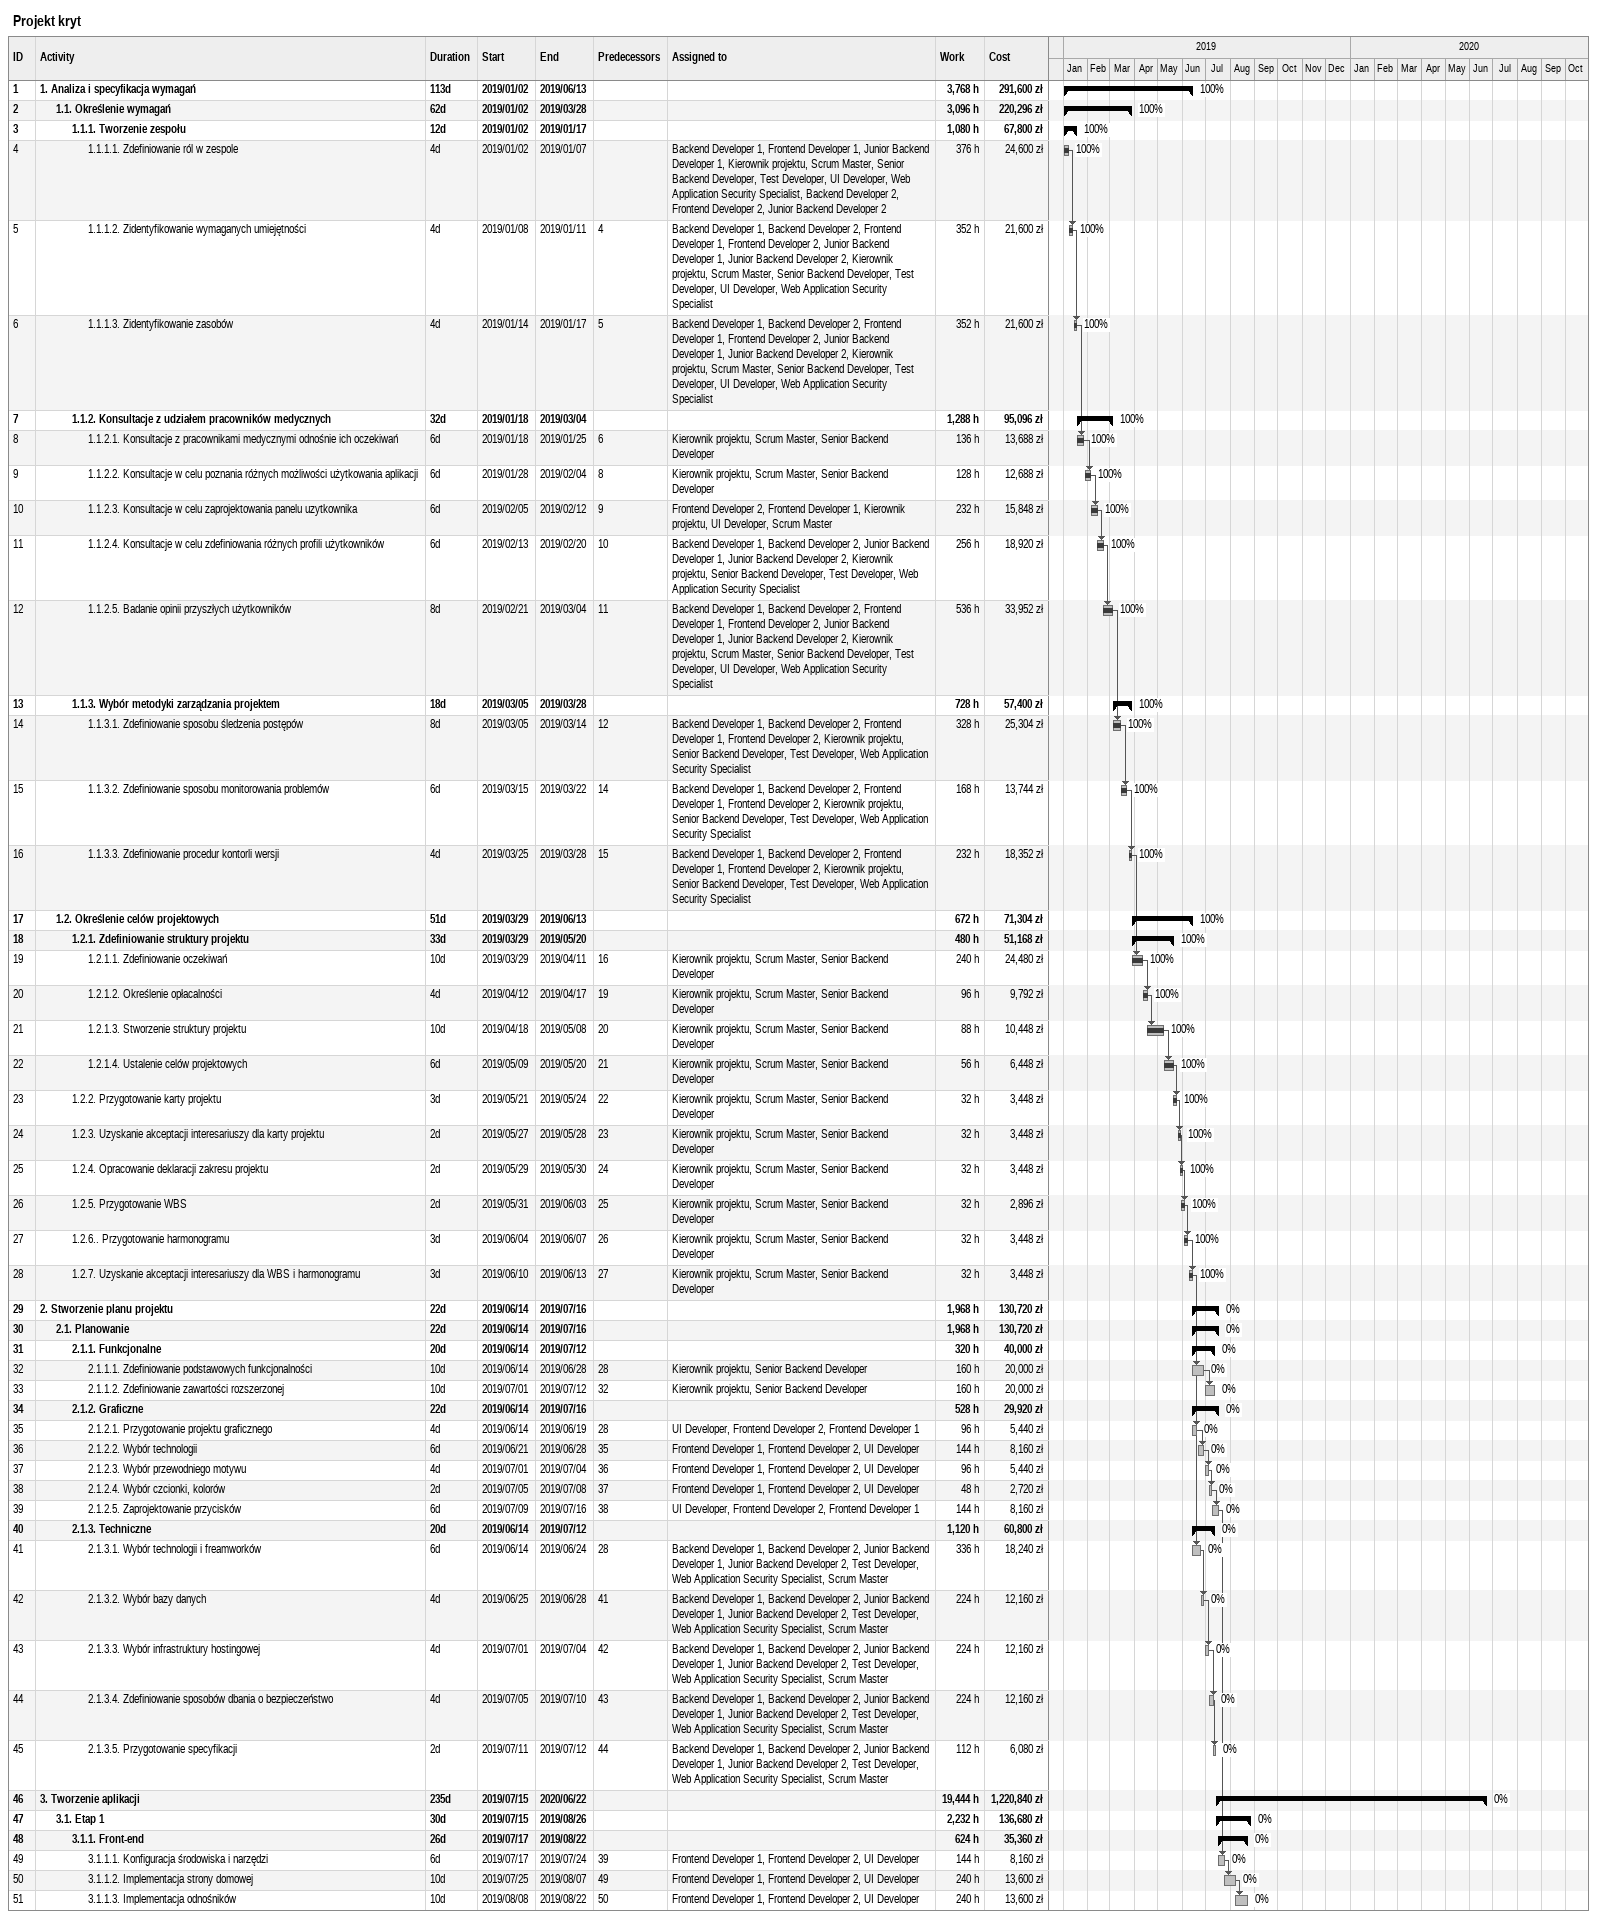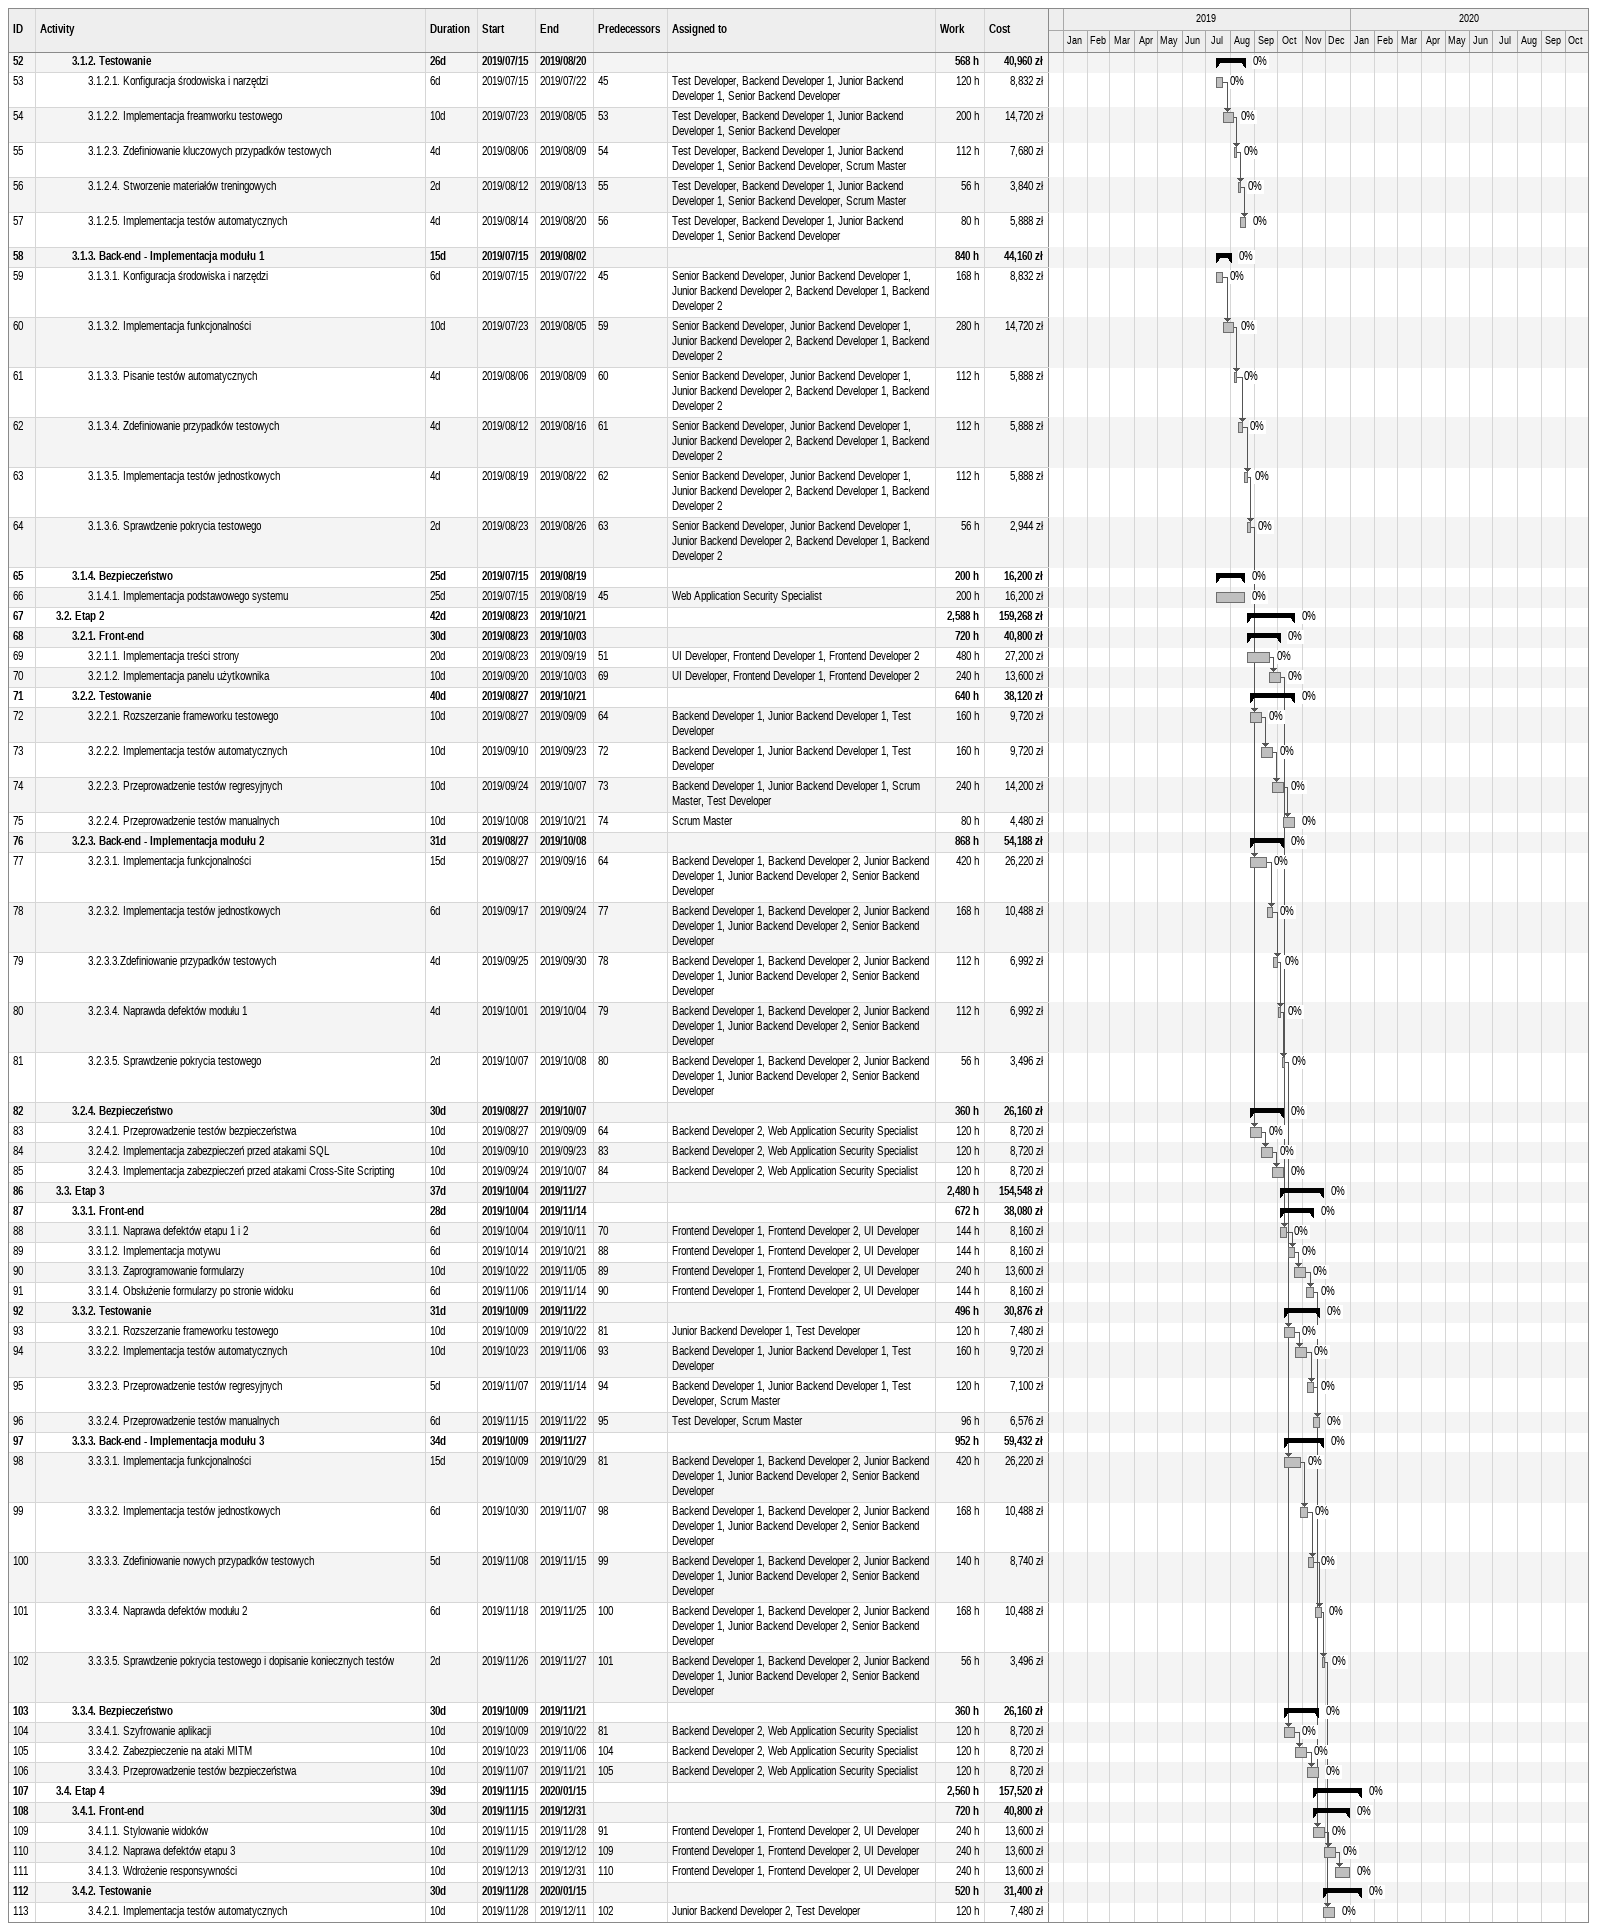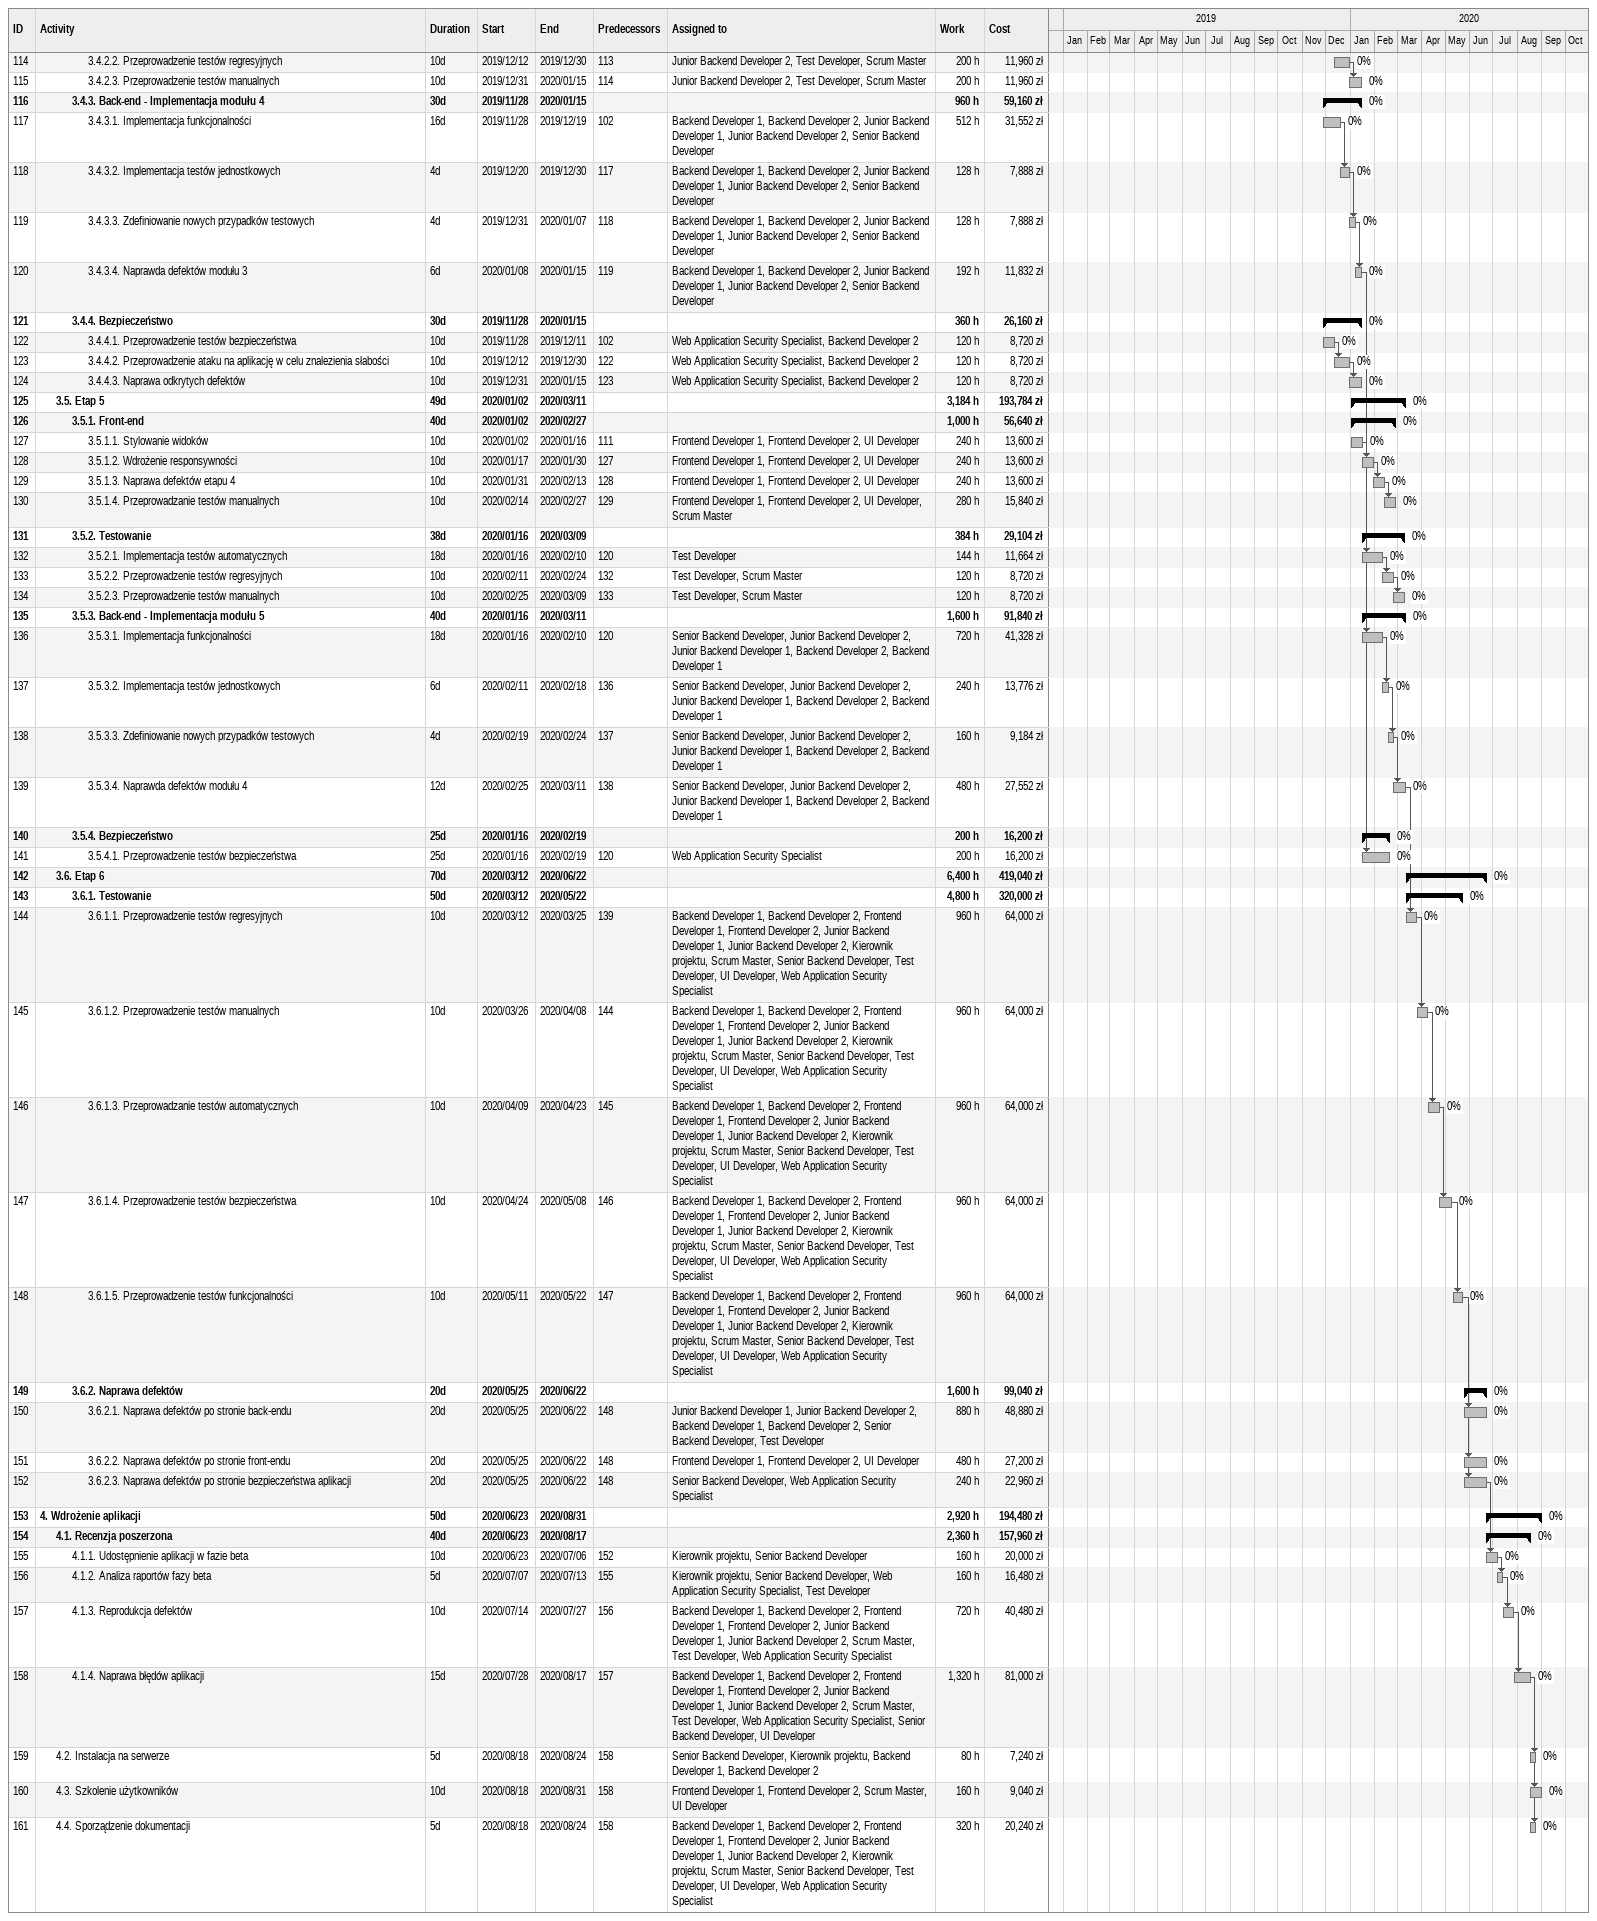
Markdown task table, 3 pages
Projekt kryt

| ID | Level | Task | Duration | Start | Finish | Predecessors | Resources | % complete | Work (h) | Cost (zł) |
|---|---|---|---|---|---|---|---|---|---|---|
| 1 | 1 | **1. Analiza i specyfikacja wymagań** | 113d | 2019-01-02 | 2019-06-13 |  |  | 100 | 3768 | 291600 |
| 2 | 2 | **1.1. Określenie wymagań** | 62d | 2019-01-02 | 2019-03-28 |  |  | 100 | 3096 | 220296 |
| 3 | 3 | **1.1.1. Tworzenie zespołu** | 12d | 2019-01-02 | 2019-01-17 |  |  | 100 | 1080 | 67800 |
| 4 | 4 | 1.1.1.1. Zdefiniowanie ról w zespole | 4d | 2019-01-02 | 2019-01-07 |  | Backend Developer 1, Frontend Developer 1, Junior Backend Developer 1, Kierownik projektu, Scrum Master, Senior Backend Developer, Test Developer, UI Developer, Web Application Security Specialist, Backend Developer 2, Frontend Developer 2, Junior Backend Developer 2 | 100 | 376 | 24600 |
| 5 | 4 | 1.1.1.2. Zidentyfikowanie wymaganych umiejętności | 4d | 2019-01-08 | 2019-01-11 | 4 | Backend Developer 1, Backend Developer 2, Frontend Developer 1, Frontend Developer 2, Junior Backend Developer 1, Junior Backend Developer 2, Kierownik projektu, Scrum Master, Senior Backend Developer, Test Developer, UI Developer, Web Application Security Specialist | 100 | 352 | 21600 |
| 6 | 4 | 1.1.1.3. Zidentyfikowanie zasobów | 4d | 2019-01-14 | 2019-01-17 | 5 | Backend Developer 1, Backend Developer 2, Frontend Developer 1, Frontend Developer 2, Junior Backend Developer 1, Junior Backend Developer 2, Kierownik projektu, Scrum Master, Senior Backend Developer, Test Developer, UI Developer, Web Application Security Specialist | 100 | 352 | 21600 |
| 7 | 3 | **1.1.2. Konsultacje z udziałem pracowników medycznych** | 32d | 2019-01-18 | 2019-03-04 |  |  | 100 | 1288 | 95096 |
| 8 | 4 | 1.1.2.1. Konsultacje z pracownikami medycznymi odnośnie ich oczekiwań | 6d | 2019-01-18 | 2019-01-25 | 6 | Kierownik projektu, Scrum Master, Senior Backend Developer | 100 | 136 | 13688 |
| 9 | 4 | 1.1.2.2. Konsultacje w celu poznania różnych możliwości użytkowania aplikacji | 6d | 2019-01-28 | 2019-02-04 | 8 | Kierownik projektu, Scrum Master, Senior Backend Developer | 100 | 128 | 12688 |
| 10 | 4 | 1.1.2.3. Konsultacje w celu zaprojektowania panelu uzytkownika | 6d | 2019-02-05 | 2019-02-12 | 9 | Frontend Developer 2, Frontend Developer 1, Kierownik projektu, UI Developer, Scrum Master | 100 | 232 | 15848 |
| 11 | 4 | 1.1.2.4. Konsultacje w celu zdefiniowania różnych profili użytkowników | 6d | 2019-02-13 | 2019-02-20 | 10 | Backend Developer 1, Backend Developer 2, Junior Backend Developer 1, Junior Backend Developer 2, Kierownik projektu, Senior Backend Developer, Test Developer, Web Application Security Specialist | 100 | 256 | 18920 |
| 12 | 4 | 1.1.2.5. Badanie opinii przyszłych użytkowników | 8d | 2019-02-21 | 2019-03-04 | 11 | Backend Developer 1, Backend Developer 2, Frontend Developer 1, Frontend Developer 2, Junior Backend Developer 1, Junior Backend Developer 2, Kierownik projektu, Scrum Master, Senior Backend Developer, Test Developer, UI Developer, Web Application Security Specialist | 100 | 536 | 33952 |
| 13 | 3 | **1.1.3. Wybór metodyki zarządzania projektem** | 18d | 2019-03-05 | 2019-03-28 |  |  | 100 | 728 | 57400 |
| 14 | 4 | 1.1.3.1. Zdefiniowanie sposobu śledzenia postępów | 8d | 2019-03-05 | 2019-03-14 | 12 | Backend Developer 1, Backend Developer 2, Frontend Developer 1, Frontend Developer 2, Kierownik projektu, Senior Backend Developer, Test Developer, Web Application Security Specialist | 100 | 328 | 25304 |
| 15 | 4 | 1.1.3.2. Zdefiniowanie sposobu monitorowania problemów | 6d | 2019-03-15 | 2019-03-22 | 14 | Backend Developer 1, Backend Developer 2, Frontend Developer 1, Frontend Developer 2, Kierownik projektu, Senior Backend Developer, Test Developer, Web Application Security Specialist | 100 | 168 | 13744 |
| 16 | 4 | 1.1.3.3. Zdefiniowanie procedur kontorli wersji | 4d | 2019-03-25 | 2019-03-28 | 15 | Backend Developer 1, Backend Developer 2, Frontend Developer 1, Frontend Developer 2, Kierownik projektu, Senior Backend Developer, Test Developer, Web Application Security Specialist | 100 | 232 | 18352 |
| 17 | 2 | **1.2. Określenie celów projektowych** | 51d | 2019-03-29 | 2019-06-13 |  |  | 100 | 672 | 71304 |
| 18 | 3 | **1.2.1. Zdefiniowanie struktury projektu** | 33d | 2019-03-29 | 2019-05-20 |  |  | 100 | 480 | 51168 |
| 19 | 4 | 1.2.1.1. Zdefiniowanie oczekiwań | 10d | 2019-03-29 | 2019-04-11 | 16 | Kierownik projektu, Scrum Master, Senior Backend Developer | 100 | 240 | 24480 |
| 20 | 4 | 1.2.1.2. Określenie opłacalności | 4d | 2019-04-12 | 2019-04-17 | 19 | Kierownik projektu, Scrum Master, Senior Backend Developer | 100 | 96 | 9792 |
| 21 | 4 | 1.2.1.3. Stworzenie struktury projektu | 10d | 2019-04-18 | 2019-05-08 | 20 | Kierownik projektu, Scrum Master, Senior Backend Developer | 100 | 88 | 10448 |
| 22 | 4 | 1.2.1.4. Ustalenie celów projektowych | 6d | 2019-05-09 | 2019-05-20 | 21 | Kierownik projektu, Scrum Master, Senior Backend Developer | 100 | 56 | 6448 |
| 23 | 3 | 1.2.2. Przygotowanie karty projektu | 3d | 2019-05-21 | 2019-05-24 | 22 | Kierownik projektu, Scrum Master, Senior Backend Developer | 100 | 32 | 3448 |
| 24 | 3 | 1.2.3. Uzyskanie akceptacji interesariuszy dla karty projektu | 2d | 2019-05-27 | 2019-05-28 | 23 | Kierownik projektu, Scrum Master, Senior Backend Developer | 100 | 32 | 3448 |
| 25 | 3 | 1.2.4. Opracowanie deklaracji zakresu projektu | 2d | 2019-05-29 | 2019-05-30 | 24 | Kierownik projektu, Scrum Master, Senior Backend Developer | 100 | 32 | 3448 |
| 26 | 3 | 1.2.5. Przygotowanie WBS | 2d | 2019-05-31 | 2019-06-03 | 25 | Kierownik projektu, Scrum Master, Senior Backend Developer | 100 | 32 | 2896 |
| 27 | 3 | 1.2.6.. Przygotowanie harmonogramu | 3d | 2019-06-04 | 2019-06-07 | 26 | Kierownik projektu, Scrum Master, Senior Backend Developer | 100 | 32 | 3448 |
| 28 | 3 | 1.2.7. Uzyskanie akceptacji interesariuszy dla WBS i harmonogramu | 3d | 2019-06-10 | 2019-06-13 | 27 | Kierownik projektu, Scrum Master, Senior Backend Developer | 100 | 32 | 3448 |
| 29 | 1 | **2. Stworzenie planu projektu** | 22d | 2019-06-14 | 2019-07-16 |  |  | 0 | 1968 | 130720 |
| 30 | 2 | **2.1. Planowanie** | 22d | 2019-06-14 | 2019-07-16 |  |  | 0 | 1968 | 130720 |
| 31 | 3 | **2.1.1. Funkcjonalne** | 20d | 2019-06-14 | 2019-07-12 |  |  | 0 | 320 | 40000 |
| 32 | 4 | 2.1.1.1. Zdefiniowanie podstawowych funkcjonalności | 10d | 2019-06-14 | 2019-06-28 | 28 | Kierownik projektu, Senior Backend Developer | 0 | 160 | 20000 |
| 33 | 4 | 2.1.1.2. Zdefiniowanie zawartości rozszerzonej | 10d | 2019-07-01 | 2019-07-12 | 32 | Kierownik projektu, Senior Backend Developer | 0 | 160 | 20000 |
| 34 | 3 | **2.1.2. Graficzne** | 22d | 2019-06-14 | 2019-07-16 |  |  | 0 | 528 | 29920 |
| 35 | 4 | 2.1.2.1. Przygotowanie projektu graficznego | 4d | 2019-06-14 | 2019-06-19 | 28 | UI Developer, Frontend Developer 2, Frontend Developer 1 | 0 | 96 | 5440 |
| 36 | 4 | 2.1.2.2. Wybór technologii | 6d | 2019-06-21 | 2019-06-28 | 35 | Frontend Developer 1, Frontend Developer 2, UI Developer | 0 | 144 | 8160 |
| 37 | 4 | 2.1.2.3. Wybór przewodniego motywu | 4d | 2019-07-01 | 2019-07-04 | 36 | Frontend Developer 1, Frontend Developer 2, UI Developer | 0 | 96 | 5440 |
| 38 | 4 | 2.1.2.4. Wybór czcionki, kolorów | 2d | 2019-07-05 | 2019-07-08 | 37 | Frontend Developer 1, Frontend Developer 2, UI Developer | 0 | 48 | 2720 |
| 39 | 4 | 2.1.2.5. Zaprojektowanie przycisków | 6d | 2019-07-09 | 2019-07-16 | 38 | UI Developer, Frontend Developer 2, Frontend Developer 1 | 0 | 144 | 8160 |
| 40 | 3 | **2.1.3. Techniczne** | 20d | 2019-06-14 | 2019-07-12 |  |  | 0 | 1120 | 60800 |
| 41 | 4 | 2.1.3.1. Wybór technologii i freamworków | 6d | 2019-06-14 | 2019-06-24 | 28 | Backend Developer 1, Backend Developer 2, Junior Backend Developer 1, Junior Backend Developer 2, Test Developer, Web Application Security Specialist, Scrum Master | 0 | 336 | 18240 |
| 42 | 4 | 2.1.3.2. Wybór bazy danych | 4d | 2019-06-25 | 2019-06-28 | 41 | Backend Developer 1, Backend Developer 2, Junior Backend Developer 1, Junior Backend Developer 2, Test Developer, Web Application Security Specialist, Scrum Master | 0 | 224 | 12160 |
| 43 | 4 | 2.1.3.3. Wybór infrastruktury hostingowej | 4d | 2019-07-01 | 2019-07-04 | 42 | Backend Developer 1, Backend Developer 2, Junior Backend Developer 1, Junior Backend Developer 2, Test Developer, Web Application Security Specialist, Scrum Master | 0 | 224 | 12160 |
| 44 | 4 | 2.1.3.4. Zdefiniowanie sposobów dbania o bezpieczeństwo | 4d | 2019-07-05 | 2019-07-10 | 43 | Backend Developer 1, Backend Developer 2, Junior Backend Developer 1, Junior Backend Developer 2, Test Developer, Web Application Security Specialist, Scrum Master | 0 | 224 | 12160 |
| 45 | 4 | 2.1.3.5. Przygotowanie specyfikacji | 2d | 2019-07-11 | 2019-07-12 | 44 | Backend Developer 1, Backend Developer 2, Junior Backend Developer 1, Junior Backend Developer 2, Test Developer, Web Application Security Specialist, Scrum Master | 0 | 112 | 6080 |
| 46 | 1 | **3. Tworzenie aplikacji** | 235d | 2019-07-15 | 2020-06-22 |  |  | 0 | 19444 | 1220840 |
| 47 | 2 | **3.1. Etap 1** | 30d | 2019-07-15 | 2019-08-26 |  |  | 0 | 2232 | 136680 |
| 48 | 3 | **3.1.1. Front-end** | 26d | 2019-07-17 | 2019-08-22 |  |  | 0 | 624 | 35360 |
| 49 | 4 | 3.1.1.1. Konfiguracja środowiska i narzędzi | 6d | 2019-07-17 | 2019-07-24 | 39 | Frontend Developer 1, Frontend Developer 2, UI Developer | 0 | 144 | 8160 |
| 50 | 4 | 3.1.1.2. Implementacja strony domowej | 10d | 2019-07-25 | 2019-08-07 | 49 | Frontend Developer 1, Frontend Developer 2, UI Developer | 0 | 240 | 13600 |
| 51 | 4 | 3.1.1.3. Implementacja odnośników | 10d | 2019-08-08 | 2019-08-22 | 50 | Frontend Developer 1, Frontend Developer 2, UI Developer | 0 | 240 | 13600 |
| 52 | 3 | **3.1.2. Testowanie** | 26d | 2019-07-15 | 2019-08-20 |  |  | 0 | 568 | 40960 |
| 53 | 4 | 3.1.2.1. Konfiguracja środowiska i narzędzi | 6d | 2019-07-15 | 2019-07-22 | 45 | Test Developer, Backend Developer 1, Junior Backend Developer 1, Senior Backend Developer | 0 | 120 | 8832 |
| 54 | 4 | 3.1.2.2. Implementacja freamworku testowego | 10d | 2019-07-23 | 2019-08-05 | 53 | Test Developer, Backend Developer 1, Junior Backend Developer 1, Senior Backend Developer | 0 | 200 | 14720 |
| 55 | 4 | 3.1.2.3. Zdefiniowanie kluczowych przypadków testowych | 4d | 2019-08-06 | 2019-08-09 | 54 | Test Developer, Backend Developer 1, Junior Backend Developer 1, Senior Backend Developer, Scrum Master | 0 | 112 | 7680 |
| 56 | 4 | 3.1.2.4. Stworzenie materiałów treningowych | 2d | 2019-08-12 | 2019-08-13 | 55 | Test Developer, Backend Developer 1, Junior Backend Developer 1, Senior Backend Developer, Scrum Master | 0 | 56 | 3840 |
| 57 | 4 | 3.1.2.5. Implementacja testów automatycznych | 4d | 2019-08-14 | 2019-08-20 | 56 | Test Developer, Backend Developer 1, Junior Backend Developer 1, Senior Backend Developer | 0 | 80 | 5888 |
| 58 | 3 | **3.1.3. Back-end - Implementacja modułu 1** | 15d | 2019-07-15 | 2019-08-02 |  |  | 0 | 840 | 44160 |
| 59 | 4 | 3.1.3.1. Konfiguracja środowiska i narzędzi | 6d | 2019-07-15 | 2019-07-22 | 45 | Senior Backend Developer, Junior Backend Developer 1, Junior Backend Developer 2, Backend Developer 1, Backend Developer 2 | 0 | 168 | 8832 |
| 60 | 4 | 3.1.3.2. Implementacja funkcjonalności | 10d | 2019-07-23 | 2019-08-05 | 59 | Senior Backend Developer, Junior Backend Developer 1, Junior Backend Developer 2, Backend Developer 1, Backend Developer 2 | 0 | 280 | 14720 |
| 61 | 4 | 3.1.3.3. Pisanie testów automatycznych | 4d | 2019-08-06 | 2019-08-09 | 60 | Senior Backend Developer, Junior Backend Developer 1, Junior Backend Developer 2, Backend Developer 1, Backend Developer 2 | 0 | 112 | 5888 |
| 62 | 4 | 3.1.3.4. Zdefiniowanie przypadków testowych | 4d | 2019-08-12 | 2019-08-16 | 61 | Senior Backend Developer, Junior Backend Developer 1, Junior Backend Developer 2, Backend Developer 1, Backend Developer 2 | 0 | 112 | 5888 |
| 63 | 4 | 3.1.3.5. Implementacja testów jednostkowych | 4d | 2019-08-19 | 2019-08-22 | 62 | Senior Backend Developer, Junior Backend Developer 1, Junior Backend Developer 2, Backend Developer 1, Backend Developer 2 | 0 | 112 | 5888 |
| 64 | 4 | 3.1.3.6. Sprawdzenie pokrycia testowego | 2d | 2019-08-23 | 2019-08-26 | 63 | Senior Backend Developer, Junior Backend Developer 1, Junior Backend Developer 2, Backend Developer 1, Backend Developer 2 | 0 | 56 | 2944 |
| 65 | 3 | **3.1.4. Bezpieczeństwo** | 25d | 2019-07-15 | 2019-08-19 |  |  | 0 | 200 | 16200 |
| 66 | 4 | 3.1.4.1. Implementacja podstawowego systemu | 25d | 2019-07-15 | 2019-08-19 | 45 | Web Application Security Specialist | 0 | 200 | 16200 |
| 67 | 2 | **3.2. Etap 2** | 42d | 2019-08-23 | 2019-10-21 |  |  | 0 | 2588 | 159268 |
| 68 | 3 | **3.2.1. Front-end** | 30d | 2019-08-23 | 2019-10-03 |  |  | 0 | 720 | 40800 |
| 69 | 4 | 3.2.1.1. Implementacja treści strony | 20d | 2019-08-23 | 2019-09-19 | 51 | UI Developer, Frontend Developer 1, Frontend Developer 2 | 0 | 480 | 27200 |
| 70 | 4 | 3.2.1.2. Implementacja panelu użytkownika | 10d | 2019-09-20 | 2019-10-03 | 69 | UI Developer, Frontend Developer 1, Frontend Developer 2 | 0 | 240 | 13600 |
| 71 | 3 | **3.2.2. Testowanie** | 40d | 2019-08-27 | 2019-10-21 |  |  | 0 | 640 | 38120 |
| 72 | 4 | 3.2.2.1. Rozszerzanie frameworku testowego | 10d | 2019-08-27 | 2019-09-09 | 64 | Backend Developer 1, Junior Backend Developer 1, Test Developer | 0 | 160 | 9720 |
| 73 | 4 | 3.2.2.2. Implementacja testów automatycznych | 10d | 2019-09-10 | 2019-09-23 | 72 | Backend Developer 1, Junior Backend Developer 1, Test Developer | 0 | 160 | 9720 |
| 74 | 4 | 3.2.2.3. Przeprowadzenie testów regresyjnych | 10d | 2019-09-24 | 2019-10-07 | 73 | Backend Developer 1, Junior Backend Developer 1, Scrum Master, Test Developer | 0 | 240 | 14200 |
| 75 | 4 | 3.2.2.4. Przeprowadzenie testów manualnych | 10d | 2019-10-08 | 2019-10-21 | 74 | Scrum Master | 0 | 80 | 4480 |
| 76 | 3 | **3.2.3. Back-end - Implementacja modułu 2** | 31d | 2019-08-27 | 2019-10-08 |  |  | 0 | 868 | 54188 |
| 77 | 4 | 3.2.3.1. Implementacja funkcjonalności | 15d | 2019-08-27 | 2019-09-16 | 64 | Backend Developer 1, Backend Developer 2, Junior Backend Developer 1, Junior Backend Developer 2, Senior Backend Developer | 0 | 420 | 26220 |
| 78 | 4 | 3.2.3.2. Implementacja testów jednostkowych | 6d | 2019-09-17 | 2019-09-24 | 77 | Backend Developer 1, Backend Developer 2, Junior Backend Developer 1, Junior Backend Developer 2, Senior Backend Developer | 0 | 168 | 10488 |
| 79 | 4 | 3.2.3.3.Zdefiniowanie przypadków testowych | 4d | 2019-09-25 | 2019-09-30 | 78 | Backend Developer 1, Backend Developer 2, Junior Backend Developer 1, Junior Backend Developer 2, Senior Backend Developer | 0 | 112 | 6992 |
| 80 | 4 | 3.2.3.4. Naprawda defektów modułu 1 | 4d | 2019-10-01 | 2019-10-04 | 79 | Backend Developer 1, Backend Developer 2, Junior Backend Developer 1, Junior Backend Developer 2, Senior Backend Developer | 0 | 112 | 6992 |
| 81 | 4 | 3.2.3.5. Sprawdzenie pokrycia testowego | 2d | 2019-10-07 | 2019-10-08 | 80 | Backend Developer 1, Backend Developer 2, Junior Backend Developer 1, Junior Backend Developer 2, Senior Backend Developer | 0 | 56 | 3496 |
| 82 | 3 | **3.2.4. Bezpieczeństwo** | 30d | 2019-08-27 | 2019-10-07 |  |  | 0 | 360 | 26160 |
| 83 | 4 | 3.2.4.1. Przeprowadzenie testów bezpieczeństwa | 10d | 2019-08-27 | 2019-09-09 | 64 | Backend Developer 2, Web Application Security Specialist | 0 | 120 | 8720 |
| 84 | 4 | 3.2.4.2. Implementacja zabezpieczeń przed atakami SQL | 10d | 2019-09-10 | 2019-09-23 | 83 | Backend Developer 2, Web Application Security Specialist | 0 | 120 | 8720 |
| 85 | 4 | 3.2.4.3. Implementacja zabezpieczeń przed atakami Cross-Site Scripting | 10d | 2019-09-24 | 2019-10-07 | 84 | Backend Developer 2, Web Application Security Specialist | 0 | 120 | 8720 |
| 86 | 2 | **3.3. Etap 3** | 37d | 2019-10-04 | 2019-11-27 |  |  | 0 | 2480 | 154548 |
| 87 | 3 | **3.3.1. Front-end** | 28d | 2019-10-04 | 2019-11-14 |  |  | 0 | 672 | 38080 |
| 88 | 4 | 3.3.1.1. Naprawa defektów etapu 1 i 2 | 6d | 2019-10-04 | 2019-10-11 | 70 | Frontend Developer 1, Frontend Developer 2, UI Developer | 0 | 144 | 8160 |
| 89 | 4 | 3.3.1.2. Implementacja motywu | 6d | 2019-10-14 | 2019-10-21 | 88 | Frontend Developer 1, Frontend Developer 2, UI Developer | 0 | 144 | 8160 |
| 90 | 4 | 3.3.1.3. Zaprogramowanie formularzy | 10d | 2019-10-22 | 2019-11-05 | 89 | Frontend Developer 1, Frontend Developer 2, UI Developer | 0 | 240 | 13600 |
| 91 | 4 | 3.3.1.4. Obsłużenie formularzy po stronie widoku | 6d | 2019-11-06 | 2019-11-14 | 90 | Frontend Developer 1, Frontend Developer 2, UI Developer | 0 | 144 | 8160 |
| 92 | 3 | **3.3.2. Testowanie** | 31d | 2019-10-09 | 2019-11-22 |  |  | 0 | 496 | 30876 |
| 93 | 4 | 3.3.2.1. Rozszerzanie frameworku testowego | 10d | 2019-10-09 | 2019-10-22 | 81 | Junior Backend Developer 1, Test Developer | 0 | 120 | 7480 |
| 94 | 4 | 3.3.2.2. Implementacja testów automatycznych | 10d | 2019-10-23 | 2019-11-06 | 93 | Backend Developer 1, Junior Backend Developer 1, Test Developer | 0 | 160 | 9720 |
| 95 | 4 | 3.3.2.3. Przeprowadzenie testów regresyjnych | 5d | 2019-11-07 | 2019-11-14 | 94 | Backend Developer 1, Junior Backend Developer 1, Test Developer, Scrum Master | 0 | 120 | 7100 |
| 96 | 4 | 3.3.2.4. Przeprowadzenie testów manualnych | 6d | 2019-11-15 | 2019-11-22 | 95 | Test Developer, Scrum Master | 0 | 96 | 6576 |
| 97 | 3 | **3.3.3. Back-end - Implementacja modułu 3** | 34d | 2019-10-09 | 2019-11-27 |  |  | 0 | 952 | 59432 |
| 98 | 4 | 3.3.3.1. Implementacja funkcjonalności | 15d | 2019-10-09 | 2019-10-29 | 81 | Backend Developer 1, Backend Developer 2, Junior Backend Developer 1, Junior Backend Developer 2, Senior Backend Developer | 0 | 420 | 26220 |
| 99 | 4 | 3.3.3.2. Implementacja testów jednostkowych | 6d | 2019-10-30 | 2019-11-07 | 98 | Backend Developer 1, Backend Developer 2, Junior Backend Developer 1, Junior Backend Developer 2, Senior Backend Developer | 0 | 168 | 10488 |
| 100 | 4 | 3.3.3.3. Zdefiniowanie nowych przypadków testowych | 5d | 2019-11-08 | 2019-11-15 | 99 | Backend Developer 1, Backend Developer 2, Junior Backend Developer 1, Junior Backend Developer 2, Senior Backend Developer | 0 | 140 | 8740 |
| 101 | 4 | 3.3.3.4. Naprawda defektów modułu 2 | 6d | 2019-11-18 | 2019-11-25 | 100 | Backend Developer 1, Backend Developer 2, Junior Backend Developer 1, Junior Backend Developer 2, Senior Backend Developer | 0 | 168 | 10488 |
| 102 | 4 | 3.3.3.5. Sprawdzenie pokrycia testowego i dopisanie koniecznych testów | 2d | 2019-11-26 | 2019-11-27 | 101 | Backend Developer 1, Backend Developer 2, Junior Backend Developer 1, Junior Backend Developer 2, Senior Backend Developer | 0 | 56 | 3496 |
| 103 | 3 | **3.3.4. Bezpieczeństwo** | 30d | 2019-10-09 | 2019-11-21 |  |  | 0 | 360 | 26160 |
| 104 | 4 | 3.3.4.1. Szyfrowanie aplikacji | 10d | 2019-10-09 | 2019-10-22 | 81 | Backend Developer 2, Web Application Security Specialist | 0 | 120 | 8720 |
| 105 | 4 | 3.3.4.2. Zabezpieczenie na ataki MITM | 10d | 2019-10-23 | 2019-11-06 | 104 | Backend Developer 2, Web Application Security Specialist | 0 | 120 | 8720 |
| 106 | 4 | 3.3.4.3. Przeprowadzenie testów bezpieczeństwa | 10d | 2019-11-07 | 2019-11-21 | 105 | Backend Developer 2, Web Application Security Specialist | 0 | 120 | 8720 |
| 107 | 2 | **3.4. Etap 4** | 39d | 2019-11-15 | 2020-01-15 |  |  | 0 | 2560 | 157520 |
| 108 | 3 | **3.4.1. Front-end** | 30d | 2019-11-15 | 2019-12-31 |  |  | 0 | 720 | 40800 |
| 109 | 4 | 3.4.1.1. Stylowanie widoków | 10d | 2019-11-15 | 2019-11-28 | 91 | Frontend Developer 1, Frontend Developer 2, UI Developer | 0 | 240 | 13600 |
| 110 | 4 | 3.4.1.2. Naprawa defektów etapu 3 | 10d | 2019-11-29 | 2019-12-12 | 109 | Frontend Developer 1, Frontend Developer 2, UI Developer | 0 | 240 | 13600 |
| 111 | 4 | 3.4.1.3. Wdrożenie responsywności | 10d | 2019-12-13 | 2019-12-31 | 110 | Frontend Developer 1, Frontend Developer 2, UI Developer | 0 | 240 | 13600 |
| 112 | 3 | **3.4.2. Testowanie** | 30d | 2019-11-28 | 2020-01-15 |  |  | 0 | 520 | 31400 |
| 113 | 4 | 3.4.2.1. Implementacja testów automatycznych | 10d | 2019-11-28 | 2019-12-11 | 102 | Junior Backend Developer 2, Test Developer | 0 | 120 | 7480 |
| 114 | 4 | 3.4.2.2. Przeprowadzenie testów regresyjnych | 10d | 2019-12-12 | 2019-12-30 | 113 | Junior Backend Developer 2, Test Developer, Scrum Master | 0 | 200 | 11960 |
| 115 | 4 | 3.4.2.3. Przeprowadzenie testów manualnych | 10d | 2019-12-31 | 2020-01-15 | 114 | Junior Backend Developer 2, Test Developer, Scrum Master | 0 | 200 | 11960 |
| 116 | 3 | **3.4.3. Back-end - Implementacja modułu 4** | 30d | 2019-11-28 | 2020-01-15 |  |  | 0 | 960 | 59160 |
| 117 | 4 | 3.4.3.1. Implementacja funkcjonalności | 16d | 2019-11-28 | 2019-12-19 | 102 | Backend Developer 1, Backend Developer 2, Junior Backend Developer 1, Junior Backend Developer 2, Senior Backend Developer | 0 | 512 | 31552 |
| 118 | 4 | 3.4.3.2. Implementacja testów jednostkowych | 4d | 2019-12-20 | 2019-12-30 | 117 | Backend Developer 1, Backend Developer 2, Junior Backend Developer 1, Junior Backend Developer 2, Senior Backend Developer | 0 | 128 | 7888 |
| 119 | 4 | 3.4.3.3. Zdefiniowanie nowych przypadków testowych | 4d | 2019-12-31 | 2020-01-07 | 118 | Backend Developer 1, Backend Developer 2, Junior Backend Developer 1, Junior Backend Developer 2, Senior Backend Developer | 0 | 128 | 7888 |
| 120 | 4 | 3.4.3.4. Naprawda defektów modułu 3 | 6d | 2020-01-08 | 2020-01-15 | 119 | Backend Developer 1, Backend Developer 2, Junior Backend Developer 1, Junior Backend Developer 2, Senior Backend Developer | 0 | 192 | 11832 |
| 121 | 3 | **3.4.4. Bezpieczeństwo** | 30d | 2019-11-28 | 2020-01-15 |  |  | 0 | 360 | 26160 |
| 122 | 4 | 3.4.4.1. Przeprowadzenie testów bezpieczeństwa | 10d | 2019-11-28 | 2019-12-11 | 102 | Web Application Security Specialist, Backend Developer 2 | 0 | 120 | 8720 |
| 123 | 4 | 3.4.4.2. Przeprowadzenie ataku na aplikację w celu znalezienia słabości | 10d | 2019-12-12 | 2019-12-30 | 122 | Web Application Security Specialist, Backend Developer 2 | 0 | 120 | 8720 |
| 124 | 4 | 3.4.4.3. Naprawa odkrytych defektów | 10d | 2019-12-31 | 2020-01-15 | 123 | Web Application Security Specialist, Backend Developer 2 | 0 | 120 | 8720 |
| 125 | 2 | **3.5. Etap 5** | 49d | 2020-01-02 | 2020-03-11 |  |  | 0 | 3184 | 193784 |
| 126 | 3 | **3.5.1. Front-end** | 40d | 2020-01-02 | 2020-02-27 |  |  | 0 | 1000 | 56640 |
| 127 | 4 | 3.5.1.1. Stylowanie widoków | 10d | 2020-01-02 | 2020-01-16 | 111 | Frontend Developer 1, Frontend Developer 2, UI Developer | 0 | 240 | 13600 |
| 128 | 4 | 3.5.1.2. Wdrożenie responsywności | 10d | 2020-01-17 | 2020-01-30 | 127 | Frontend Developer 1, Frontend Developer 2, UI Developer | 0 | 240 | 13600 |
| 129 | 4 | 3.5.1.3. Naprawa defektów etapu 4 | 10d | 2020-01-31 | 2020-02-13 | 128 | Frontend Developer 1, Frontend Developer 2, UI Developer | 0 | 240 | 13600 |
| 130 | 4 | 3.5.1.4. Przeprowadzanie testów manualnych | 10d | 2020-02-14 | 2020-02-27 | 129 | Frontend Developer 1, Frontend Developer 2, UI Developer, Scrum Master | 0 | 280 | 15840 |
| 131 | 3 | **3.5.2. Testowanie** | 38d | 2020-01-16 | 2020-03-09 |  |  | 0 | 384 | 29104 |
| 132 | 4 | 3.5.2.1. Implementacja testów automatycznych | 18d | 2020-01-16 | 2020-02-10 | 120 | Test Developer | 0 | 144 | 11664 |
| 133 | 4 | 3.5.2.2. Przeprowadzenie testów regresyjnych | 10d | 2020-02-11 | 2020-02-24 | 132 | Test Developer, Scrum Master | 0 | 120 | 8720 |
| 134 | 4 | 3.5.2.3. Przeprowadzenie testów manualnych | 10d | 2020-02-25 | 2020-03-09 | 133 | Test Developer, Scrum Master | 0 | 120 | 8720 |
| 135 | 3 | **3.5.3. Back-end - Implementacja modułu 5** | 40d | 2020-01-16 | 2020-03-11 |  |  | 0 | 1600 | 91840 |
| 136 | 4 | 3.5.3.1. Implementacja funkcjonalności | 18d | 2020-01-16 | 2020-02-10 | 120 | Senior Backend Developer, Junior Backend Developer 2, Junior Backend Developer 1, Backend Developer 2, Backend Developer 1 | 0 | 720 | 41328 |
| 137 | 4 | 3.5.3.2. Implementacja testów jednostkowych | 6d | 2020-02-11 | 2020-02-18 | 136 | Senior Backend Developer, Junior Backend Developer 2, Junior Backend Developer 1, Backend Developer 2, Backend Developer 1 | 0 | 240 | 13776 |
| 138 | 4 | 3.5.3.3. Zdefiniowanie nowych przypadków testowych | 4d | 2020-02-19 | 2020-02-24 | 137 | Senior Backend Developer, Junior Backend Developer 2, Junior Backend Developer 1, Backend Developer 2, Backend Developer 1 | 0 | 160 | 9184 |
| 139 | 4 | 3.5.3.4. Naprawda defektów modułu 4 | 12d | 2020-02-25 | 2020-03-11 | 138 | Senior Backend Developer, Junior Backend Developer 2, Junior Backend Developer 1, Backend Developer 2, Backend Developer 1 | 0 | 480 | 27552 |
| 140 | 3 | **3.5.4. Bezpieczeństwo** | 25d | 2020-01-16 | 2020-02-19 |  |  | 0 | 200 | 16200 |
| 141 | 4 | 3.5.4.1. Przeprowadzenie testów bezpieczeństwa | 25d | 2020-01-16 | 2020-02-19 | 120 | Web Application Security Specialist | 0 | 200 | 16200 |
| 142 | 2 | **3.6. Etap 6** | 70d | 2020-03-12 | 2020-06-22 |  |  | 0 | 6400 | 419040 |
| 143 | 3 | **3.6.1. Testowanie** | 50d | 2020-03-12 | 2020-05-22 |  |  | 0 | 4800 | 320000 |
| 144 | 4 | 3.6.1.1. Przeprowadzenie testów regresyjnych | 10d | 2020-03-12 | 2020-03-25 | 139 | Backend Developer 1, Backend Developer 2, Frontend Developer 1, Frontend Developer 2, Junior Backend Developer 1, Junior Backend Developer 2, Kierownik projektu, Scrum Master, Senior Backend Developer, Test Developer, UI Developer, Web Application Security Specialist | 0 | 960 | 64000 |
| 145 | 4 | 3.6.1.2. Przeprowadzenie testów manualnych | 10d | 2020-03-26 | 2020-04-08 | 144 | Backend Developer 1, Backend Developer 2, Frontend Developer 1, Frontend Developer 2, Junior Backend Developer 1, Junior Backend Developer 2, Kierownik projektu, Scrum Master, Senior Backend Developer, Test Developer, UI Developer, Web Application Security Specialist | 0 | 960 | 64000 |
| 146 | 4 | 3.6.1.3. Przeprowadzanie testów automatycznych | 10d | 2020-04-09 | 2020-04-23 | 145 | Backend Developer 1, Backend Developer 2, Frontend Developer 1, Frontend Developer 2, Junior Backend Developer 1, Junior Backend Developer 2, Kierownik projektu, Scrum Master, Senior Backend Developer, Test Developer, UI Developer, Web Application Security Specialist | 0 | 960 | 64000 |
| 147 | 4 | 3.6.1.4. Przeprowadzenie testów bezpieczeństwa | 10d | 2020-04-24 | 2020-05-08 | 146 | Backend Developer 1, Backend Developer 2, Frontend Developer 1, Frontend Developer 2, Junior Backend Developer 1, Junior Backend Developer 2, Kierownik projektu, Scrum Master, Senior Backend Developer, Test Developer, UI Developer, Web Application Security Specialist | 0 | 960 | 64000 |
| 148 | 4 | 3.6.1.5. Przeprowadzenie testów funkcjonalności | 10d | 2020-05-11 | 2020-05-22 | 147 | Backend Developer 1, Backend Developer 2, Frontend Developer 1, Frontend Developer 2, Junior Backend Developer 1, Junior Backend Developer 2, Kierownik projektu, Scrum Master, Senior Backend Developer, Test Developer, UI Developer, Web Application Security Specialist | 0 | 960 | 64000 |
| 149 | 3 | **3.6.2. Naprawa defektów** | 20d | 2020-05-25 | 2020-06-22 |  |  | 0 | 1600 | 99040 |
| 150 | 4 | 3.6.2.1. Naprawa defektów po stronie back-endu | 20d | 2020-05-25 | 2020-06-22 | 148 | Junior Backend Developer 1, Junior Backend Developer 2, Backend Developer 1, Backend Developer 2, Senior Backend Developer, Test Developer | 0 | 880 | 48880 |
| 151 | 4 | 3.6.2.2. Naprawa defektów po stronie front-endu | 20d | 2020-05-25 | 2020-06-22 | 148 | Frontend Developer 1, Frontend Developer 2, UI Developer | 0 | 480 | 27200 |
| 152 | 4 | 3.6.2.3. Naprawa defektów po stronie bezpieczeństwa aplikacji | 20d | 2020-05-25 | 2020-06-22 | 148 | Senior Backend Developer, Web Application Security Specialist | 0 | 240 | 22960 |
| 153 | 1 | **4. Wdrożenie aplikacji** | 50d | 2020-06-23 | 2020-08-31 |  |  | 0 | 2920 | 194480 |
| 154 | 2 | **4.1. Recenzja poszerzona** | 40d | 2020-06-23 | 2020-08-17 |  |  | 0 | 2360 | 157960 |
| 155 | 3 | 4.1.1. Udostępnienie aplikacji w fazie beta | 10d | 2020-06-23 | 2020-07-06 | 152 | Kierownik projektu, Senior Backend Developer | 0 | 160 | 20000 |
| 156 | 3 | 4.1.2. Analiza raportów fazy beta | 5d | 2020-07-07 | 2020-07-13 | 155 | Kierownik projektu, Senior Backend Developer, Web Application Security Specialist, Test Developer | 0 | 160 | 16480 |
| 157 | 3 | 4.1.3. Reprodukcja defektów | 10d | 2020-07-14 | 2020-07-27 | 156 | Backend Developer 1, Backend Developer 2, Frontend Developer 1, Frontend Developer 2, Junior Backend Developer 1, Junior Backend Developer 2, Scrum Master, Test Developer, Web Application Security Specialist | 0 | 720 | 40480 |
| 158 | 3 | 4.1.4. Naprawa błędów aplikacji | 15d | 2020-07-28 | 2020-08-17 | 157 | Backend Developer 1, Backend Developer 2, Frontend Developer 1, Frontend Developer 2, Junior Backend Developer 1, Junior Backend Developer 2, Scrum Master, Test Developer, Web Application Security Specialist, Senior Backend Developer, UI Developer | 0 | 1320 | 81000 |
| 159 | 2 | 4.2. Instalacja na serwerze | 5d | 2020-08-18 | 2020-08-24 | 158 | Senior Backend Developer, Kierownik projektu, Backend Developer 1, Backend Developer 2 | 0 | 80 | 7240 |
| 160 | 2 | 4.3. Szkolenie użytkowników | 10d | 2020-08-18 | 2020-08-31 | 158 | Frontend Developer 1, Frontend Developer 2, Scrum Master, UI Developer | 0 | 160 | 9040 |
| 161 | 2 | 4.4. Sporządzenie dokumentacji | 5d | 2020-08-18 | 2020-08-24 | 158 | Backend Developer 1, Backend Developer 2, Frontend Developer 1, Frontend Developer 2, Junior Backend Developer 1, Junior Backend Developer 2, Kierownik projektu, Scrum Master, Senior Backend Developer, Test Developer, UI Developer, Web Application Security Specialist | 0 | 320 | 20240 |
